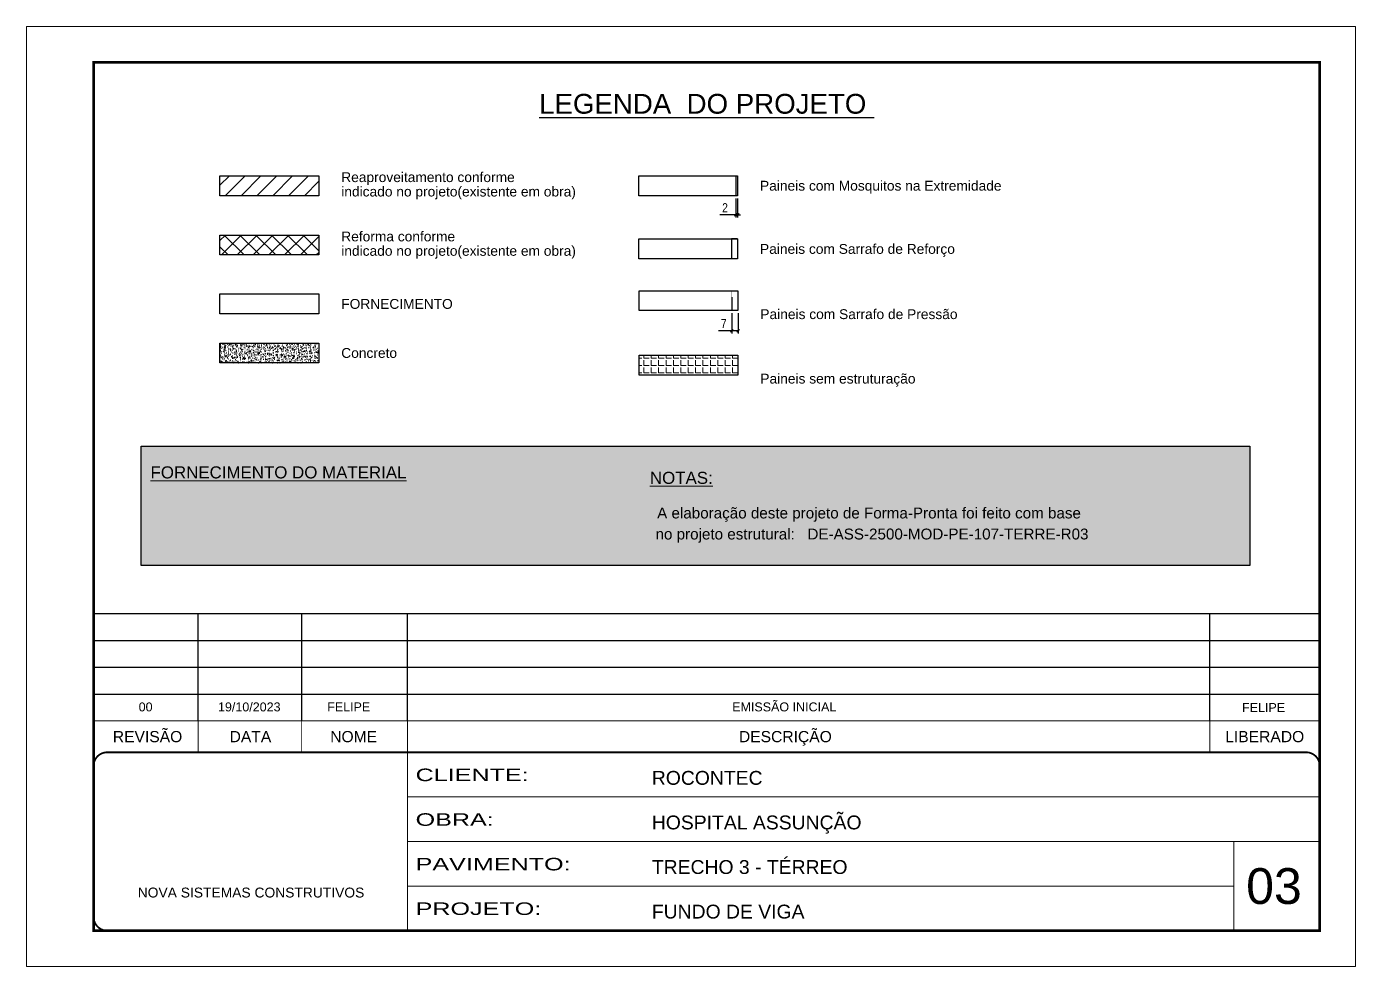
# Model space of a CAD drawing. Extents: x 5442 to 11695, y -218 to 3129.
# Drawn here: x 8612 to 10097, y 2079 to 3129 of the extents above; entities that cross this region are included whole.
import ezdxf
from ezdxf.enums import TextEntityAlignment as Align

# ---------------------------------------------------------------- set-up
doc = ezdxf.new("R2010")
doc.units = 0
for name, pattern in [('CONTINUO', [0]), ('DASHED', [0.75, 0.5, -0.25]), ('HIDDEN', [0.375, 0.25, -0.125])]:
    doc.linetypes.add(name, pattern=pattern)
for name, color, linetype, lineweight in [('CARIMBO', 255, 'Continuous', 9), ('Folhas', 255, 'Continuous', 9), ('Hachura', 251, 'Continuous', 9), ('REAPROVEITAMENTO', 251, 'Continuous', 9), ('SARRAFO DE PRESSAO', 251, 'DASHED', 9)]:
    doc.layers.add(name, color=color, linetype=linetype, lineweight=lineweight)
for name, color, linetype in [('COTA', 241, 'Continuous'), ('Painéis', 200, 'Continuous'), ('SARR_2.2x7', 40, 'Continuous')]:
    doc.layers.add(name, color=color, linetype=linetype)
doc.layers.add('Demarcação 2', color=7, linetype='Continuous', lineweight=9, true_color=0xe0e0e0)
doc.styles.add('ARIAL', font='arial.ttf')
doc.styles.add('COTA TECNICA', font='techl___.ttf', dxfattribs={"height": 10})
doc.styles.add('Tecnologia', font='')
doc.styles.get('Tecnologia').set_extended_font_data('Forgotten Futurist')
doc.dimstyles.new('PAINEL', dxfattribs={"dimtxt": 10, "dimasz": 3, "dimexe": 3, "dimexo": 3, "dimgap": 3, "dimtad": 1, "dimdec": 1, "dimzin": 12, "dimdsep": 46, "dimtxsty": 'COTA TECNICA', "dimblk1": 'OBLIQUE', "dimblk2": 'OBLIQUE', "dimsah": 1, "dimcen": 0.9, "dimclrd": 4, "dimclre": 4, "dimclrt": 240, "dimadec": 1, "dimazin": 3, "dimtfac": 1, "dimtdec": 1, "dimtmove": 0, "dimatfit": 3, "dimfxl": 1, "dimtolj": 1, "dimtzin": 12, "dimarcsym": 0})

# ---------------------------------------------------------------- blocks, each defined once
blk = doc.blocks.new('9999999999')
at = {"color": 30, "linetype": 'CONTINUO'}
for p, q in [((98564.6, 34230.2), (98564.6, 34429.4)), ((98564.6, 34379.6), (99584, 34379.6)), ((98564.6, 34329.8), (99488, 34329.8)), ((99584, 34329.8), (99488, 34329.8)), ((99488, 34329.8), (99488, 34230.2)), ((98564.6, 34280), (99488, 34280))]:
    blk.add_line(p, q, dxfattribs=at)
at = {"color": 30, "linetype": 'CONTINUO', "const_width": 2}
blk.add_lwpolyline([(99584, 34230.2), (99584, 34414.4, 0.414214), (99569, 34429.4), (98229, 34429.4, 0.414214), (98214, 34414.4), (98214, 34245.2, 0.414214), (98229, 34230.2), (99584, 34230.2)], format="xyb", dxfattribs=at)
at = {"layer": 'Folhas'}
blk.add_lwpolyline([(98139, 34190.2), (99624, 34190.2), (99624, 35240.2), (98139, 35240.2)], close=True, dxfattribs=at)
at = {"layer": 'Folhas', "color": 30, "const_width": 3}
blk.add_lwpolyline([(98214, 34230.2), (99584, 34230.2), (99584, 35200.2), (98214, 35200.2)], close=True, dxfattribs=at)
at = {"color": 7, "linetype": 'Continuous', "ltscale": 5, "style": 'ARIAL'}
for s, height, p in [('ROCONTEC', 15.48, (98837.7, 34393.1)), ('HOSPITAL ASSUNÇÃO', 15.483, (98837.7, 34343.3)), ('TRECHO 3 - TÉRREO', 15.483, (98837.7, 34293.5)), ('NOVA SISTEMAS CONSTRUTIVOS', 11.059, (98263.2, 34267.2)), ('FUNDO DE VIGA', 15.483, (98837.7, 34243.7))]:
    blk.add_text(s, height=height, dxfattribs=at).set_placement(p)
at = {"layer": 'Folhas', "color": 7, "style": 'Tecnologia', "width": 1.5}
for s, p in [('CLIENTE:', (98573.7, 34397.2)), ('OBRA:', (98573.7, 34347.3)), ('PAVIMENTO:', (98573.7, 34297.5)), ('PROJETO:', (98573.7, 34247.7))]:
    blk.add_text(s, height=14, dxfattribs=at).set_placement(p)
blk = doc.blocks.new('_Oblique')
at = {"color": 0, "linetype": 'ByBlock', "lineweight": -2}
blk.add_line((-0.5, -0.5), (0.5, 0.5), dxfattribs=at)
blk = doc.blocks.new('*D1074')
at = {"layer": 'COTA', "color": 4, "lineweight": -2, "transparency": 16777216}
for p, q in [((9404.5, 2937.1), (9404.5, 2915.7)), ((9406.5, 2937.1), (9406.5, 2915.7)), ((9404.5, 2918.7), (9386.4, 2918.7)), ((9406.5, 2918.7), (9404.5, 2918.7)), ((9406.5, 2918.7), (9409.5, 2918.7))]:
    blk.add_line(p, q, dxfattribs=at)
at = {"layer": 'Defpoints', "color": 0, "transparency": 16777216}
for p in [(9404.5, 2940.1), (9406.5, 2940.1), (9404.5, 2918.7)]:
    blk.add_point(p, dxfattribs=at)
at = {"layer": 'COTA', "color": 4, "lineweight": -2, "transparency": 16777216, "xscale": 3, "yscale": 3, "zscale": 3}
blk.add_blockref('_Oblique', (9404.5, 2918.7), dxfattribs=at)
at = {"layer": 'COTA', "color": 4, "lineweight": -2, "transparency": 16777216, "xscale": 3, "yscale": 3, "zscale": 3, "rotation": 180}
blk.add_blockref('_Oblique', (9406.5, 2918.7), dxfattribs=at)
at = {"layer": 'COTA', "color": 240, "transparency": 16777216, "insert": (9392.4, 2926.7), "char_height": 10, "attachment_point": 5, "style": 'COTA TECNICA'}
blk.add_mtext('\\A1;2', dxfattribs=at)
blk = doc.blocks.new('*D1075')
at = {"layer": 'COTA', "color": 4, "lineweight": -2, "transparency": 16777216}
for p, q in [((9399.9, 2808.7), (9399.9, 2786.2)), ((9406.9, 2808.7), (9406.9, 2786.2)), ((9399.9, 2789.2), (9385.1, 2789.2)), ((9406.9, 2789.2), (9399.9, 2789.2))]:
    blk.add_line(p, q, dxfattribs=at)
at = {"layer": 'Defpoints', "color": 0, "transparency": 16777216}
for p in [(9399.9, 2811.7), (9406.9, 2811.7), (9399.9, 2789.2)]:
    blk.add_point(p, dxfattribs=at)
at = {"layer": 'COTA', "color": 4, "lineweight": -2, "transparency": 16777216, "xscale": 3, "yscale": 3, "zscale": 3, "rotation": 180}
blk.add_blockref('_Oblique', (9399.9, 2789.2), dxfattribs=at)
at = {"layer": 'COTA', "color": 4, "lineweight": -2, "transparency": 16777216, "xscale": 3, "yscale": 3, "zscale": 3}
blk.add_blockref('_Oblique', (9406.9, 2789.2), dxfattribs=at)
at = {"layer": 'COTA', "color": 240, "transparency": 16777216, "insert": (9391, 2797.3), "char_height": 10, "attachment_point": 5, "style": 'COTA TECNICA'}
blk.add_mtext('\\A1;7', dxfattribs=at)

msp = doc.modelspace()

# ---------------------------------------------------------------- hatches: boundary and pattern name
at = {"layer": 'COTA', "linetype": 'Continuous', "ltscale": 200}
h = msp.add_hatch(dxfattribs=at)
h.set_pattern_fill('AR-CONC', color=256, scale=0.9)
h.set_pattern_definition([(50, (-94994.794, -32081.0604), (6.45534164, -0.56476921), [0.675, -7.425]), (355, (-94994.794, -32081.0604), (-1.248762, 6.7697292), [0.54, -5.94]), (100.4514445, (-94994.256, -32081.1075), (5.20657962, 6.20495992), [0.57366173, -6.310279]), (46.1842, (-94994.794, -32079.2604), (9.605172, -1.4896735), [1.0125, -11.1375]), (96.6356355, (-94993.993, -32079.385), (8.4119575, 8.7670674), [0.8604931, -9.4654238]), (351.184164, (-94994.794, -32079.26), (8.4119575, 8.7670674), [0.81, -8.91]), (21, (-94993.894, -32079.7104), (5.37216347, -3.62357002), [0.675, -7.425]), (326, (-94993.894, -32079.7104), (2.189838, 6.5263504), [0.54, -5.94]), (71.451445, (-94993.446, -32080.0124), (7.5620014, 2.90278038), [0.5736617, -6.310279]), (37.5, (-94994.7938, -32081.0604), (0.1094387, 2.996044684), [0, -5.868, 0, -6.03, 0, -5.9625]), (7.5, (-94994.794, -32081.0604), (2.36762584, 3.54970541), [0, -3.438, 0, -5.733, 0, -2.2725]), (327.5, (-94996.8008, -32081.0604), (4.804401926, -0.202993846), [0, -2.25, 0, -7.02, 0, -9.315]), (317.5, (-94997.701, -32081.0604), (5.24867552, 0.90094484), [0, -2.925, 0, -4.662, 0, -6.615])])
h.paths.add_polyline_path([(8938.52, 2753.27), (8938.52, 2775.52), (8827.95, 2775.52), (8827.95, 2753.27)])
at = {"layer": 'Demarcação 2'}
h = msp.add_hatch(color=8, dxfattribs=at)
h.set_gradient(color1=(112, 112, 112), one_color=1, tint=1, name='SPHERICAL')
h.paths.add_polyline_path([(8740.03, 2660.12), (9978.97, 2660.12), (9978.97, 2527.11), (8740.03, 2527.11)])
at = {"layer": 'Hachura'}
h = msp.add_hatch(dxfattribs=at)
h.set_pattern_fill('ANGLE', color=256, scale=30)
h.set_pattern_definition([(0, (-94994.794, -32081.06), (0, 8.25), [6, -2.25]), (90, (-94994.794, -32081.06), (-8.25, 5e-16), [6, -2.25])])
h.paths.add_polyline_path([(9406.86, 2761.91), (9296.29, 2761.91), (9296.29, 2739.65), (9406.86, 2739.65)])
at = {"layer": 'REAPROVEITAMENTO'}
h = msp.add_hatch(dxfattribs=at)
h.set_pattern_fill('ANSI31', color=256, scale=100, style=0)
h.set_pattern_definition([(45, (9878.231, 6141.152), (-8.838835, 8.838835), [])])
h.paths.add_polyline_path([(8827.95, 2962.36), (8827.95, 2940.11), (8938.52, 2940.11), (8938.52, 2962.36)])
h = msp.add_hatch(dxfattribs=at)
h.set_pattern_fill('ANSI37', color=256, scale=100, style=0)
h.set_pattern_definition([(45, (-91027.786, -31876.584), (-8.8388348, 8.8388348), []), (135, (-91027.786, -31876.584), (-8.8388348, -8.8388348), [])])
h.paths.add_polyline_path([(8827.95, 2896.13), (8827.95, 2873.88), (8938.52, 2873.88), (8938.52, 2896.13)])

# ---------------------------------------------------------------- linework, layer by layer
at = {"color": 30}
for p, q in [((8686.85, 2473.29), (10056.85, 2473.29)), ((8803.62, 2353.29), (8803.62, 2473.29)), ((8919.28, 2353.29), (8919.28, 2473.29)), ((9037.44, 2353.29), (9037.44, 2473.29)), ((9934.2, 2353.29), (9934.2, 2473.29)), ((8686.85, 2443.29), (10056.85, 2443.29)), ((8686.85, 2413.29), (10056.85, 2413.29)), ((8686.85, 2383.29), (10056.85, 2383.29))]:
    msp.add_line(p, q, dxfattribs=at)
msp.add_lwpolyline([(8740.03, 2660.12), (9978.97, 2660.12), (9978.97, 2527.11), (8740.03, 2527.11)], close=True, dxfattribs=at)
at = {"color": 30, "const_width": 1}
for points in [[(8686.85, 2353.29), (10056.85, 2353.29)], [(8803.62, 2353.29), (8803.62, 2318.29)], [(8919.28, 2353.29), (8919.28, 2318.29)], [(9037.44, 2353.29), (9037.44, 2318.29)], [(9934.2, 2353.29), (9934.2, 2318.29)]]:
    msp.add_lwpolyline(points, dxfattribs=at)
at = {"layer": 'COTA', "linetype": 'Continuous', "ltscale": 200}
msp.add_lwpolyline([(8827.95, 2775.52), (8938.52, 2775.52), (8938.52, 2753.27), (8827.95, 2753.27)], close=True, dxfattribs=at)
at = {"layer": 'Painéis', "linetype": 'Continuous'}
msp.add_line((9404.49, 2962.36), (9404.49, 2940.11), dxfattribs=at)
for points in [[(8827.95, 2962.36), (8938.52, 2962.36), (8938.52, 2940.11), (8827.95, 2940.11)], [(9295.92, 2962.36), (9406.49, 2962.36), (9406.49, 2940.11), (9295.92, 2940.11)], [(8827.95, 2896.13), (8938.52, 2896.13), (8938.52, 2873.88), (8827.95, 2873.88)], [(9295.92, 2891.76), (9406.49, 2891.76), (9406.49, 2869.51), (9295.92, 2869.51)], [(8827.95, 2830.33), (8938.52, 2830.33), (8938.52, 2808.07), (8827.95, 2808.07)], [(9296.29, 2833.93), (9406.86, 2833.93), (9406.86, 2811.68), (9296.29, 2811.68)], [(9296.29, 2761.91), (9406.86, 2761.91), (9406.86, 2739.65), (9296.29, 2739.65)]]:
    msp.add_lwpolyline(points, close=True, dxfattribs=at)
at = {"layer": 'SARR_2.2x7', "linetype": 'Continuous'}
for p, q in [((9406.49, 2891.76), (9399.49, 2891.76)), ((9406.49, 2869.51), (9399.49, 2869.51))]:
    msp.add_line(p, q, dxfattribs=at)
at = {"layer": 'SARR_2.2x7'}
for p, q in [((9399.49, 2891.76), (9399.49, 2869.51)), ((9406.49, 2891.76), (9406.49, 2869.51))]:
    msp.add_line(p, q, dxfattribs=at)
at = {"layer": 'SARR_2.2x7', "linetype": 'HIDDEN'}
msp.add_line((9399.86, 2833.93), (9399.86, 2811.68), dxfattribs=at)

# ---------------------------------------------------------------- block references
at = {"layer": 'SARRAFO DE PRESSAO', "color": 6, "linetype": 'ByBlock'}
msp.add_blockref('9999999999', (-89527.12, -32111.16), dxfattribs=at)

# ---------------------------------------------------------------- texts
at = {"color": 0, "linetype": 'Continuous', "ltscale": 5, "style": 'ARIAL'}
msp.add_text('%%ULEGENDA  DO PROJETO ', height=22.1184, dxfattribs=at).set_placement((9371.76, 3031.72), align=Align.CENTER)
at = {"style": 'ARIAL'}
for s, p in [('REVISÃO', (8747.04, 2335.79)), ('DATA', (8862.01, 2335.79)), ('NOME', (8977.37, 2335.79)), ('DESCRIÇÃO', (9459.82, 2335.79)), ('LIBERADO', (9995.5, 2335.79))]:
    msp.add_text(s, height=12.5, dxfattribs=at).set_placement(p, align=Align.MIDDLE_CENTER)
at = {"layer": 'CARIMBO', "style": 'ARIAL'}
for s, p in [('Reaproveitamento conforme ', (8963.52, 2960.82)), ('Paineis com Mosquitos na Extremidade', (9431.49, 2951.24)), ('indicado no projeto(existente em obra)', (8963.52, 2944.73)), ('Reforma conforme ', (8963.52, 2894.58)), ('indicado no projeto(existente em obra)', (8963.52, 2878.49)), ('Paineis com Sarrafo de Reforço', (9431.49, 2880.64)), ('FORNECIMENTO', (8963.52, 2819.2)), ('Paineis com Sarrafo de Pressão', (9431.86, 2807.75)), ('Concreto', (8963.52, 2764.4)), ('Paineis sem estruturação', (9431.86, 2735.72))]:
    msp.add_text(s, height=11, dxfattribs=at).set_placement(p, align=Align.MIDDLE_LEFT)
at = {"layer": 'CARIMBO', "color": 5, "style": 'ARIAL'}
for s, height, p in [('%%UFORNECIMENTO DO MATERIAL', 13.5, (8750.37, 2624.25)), ('%%UNOTAS:', 13.5, (9308.45, 2618.14)), ('  A elaboração deste projeto de Forma-Pronta foi feito com base', 12.15, (9307.09, 2579.53)), ('  no projeto estrutural:', 12.15, (9305.27, 2556.04))]:
    msp.add_text(s, height=height, dxfattribs=at).set_placement(p)
at = {"layer": 'CARIMBO', "color": 1, "style": 'ARIAL'}
msp.add_text('DE-ASS-2500-MOD-PE-107-TERRE-R03', height=12.15, dxfattribs=at).set_placement((9484.5, 2556.04))
at = {"layer": 'CARIMBO', "style": 'ARIAL'}
for s, p in [('EMISSÃO INICIAL', (9400.35, 2363.97)), ('00', (8737.12, 2363.97)), ('19/10/2023', (8825.77, 2363.97)), ('FELIPE', (8947.8, 2363.97))]:
    msp.add_text(s, height=10, dxfattribs=at).set_placement(p)
at = {"layer": 'CARIMBO', "color": 7, "style": 'ARIAL'}
msp.add_text('03', height=40, dxfattribs=at).set_placement((9974.76, 2148.84))
at = {"layer": 'CARIMBO', "style": 'ARIAL'}
msp.add_attdef('FELIPE', text='', height=10, dxfattribs=at).set_placement((9994.2, 2368.29), align=Align.MIDDLE_CENTER)

# ---------------------------------------------------------------- dimensions: what is measured, and where the dimension line sits
at = {"layer": 'COTA'}
for base, p1, p2, picture, middle in [((9404.49, 2918.69), (9406.49, 2940.11), (9404.49, 2940.11), '*D1074', (9392.44, 2926.69)), ((9399.86, 2789.2), (9406.86, 2811.68), (9399.86, 2811.68), '*D1075', (9390.99, 2797.27))]:
    dim = msp.add_linear_dim(base=base, p1=p1, p2=p2, dimstyle='PAINEL', dxfattribs=at)
    dim.commit()
    dim.dimension.update_dxf_attribs({"geometry": picture, "text_midpoint": middle})

doc.saveas('drawing.dxf')
